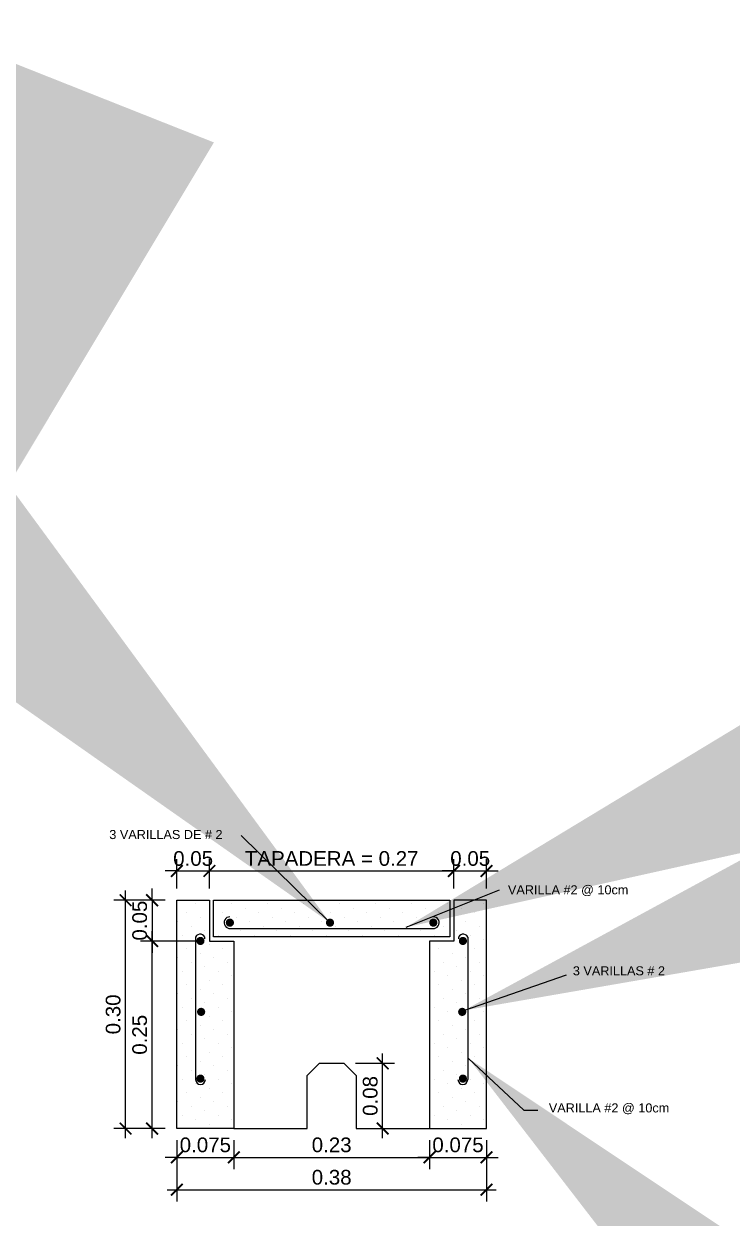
# Model space of a CAD drawing. Header units: millimetres. Extents: x 1147.5 to 1224.1, y 2097.1 to 2139.6.
# Drawn here: x 1209.522 to 1210.608, y 2114.565 to 2116.396 of the extents above; entities that cross this region are included whole.
import ezdxf
from ezdxf.enums import TextEntityAlignment as Align

# ---------------------------------------------------------------- set-up
doc = ezdxf.new("R2010")
doc.units = ezdxf.units.MM
doc.layers.add('COTAS', color=251, linetype='Continuous', lineweight=13)
for name, color, linetype in [('G-Dimensiones', 1, 'Continuous'), ('HIERRO', 22, 'Continuous'), ('LINES', 1, 'Continuous'), ('TEXTOP', 7, 'Continuous')]:
    doc.layers.add(name, color=color, linetype=linetype)
doc.styles.get("Standard").update_dxf_attribs({"font": 'arial.ttf'})
doc.dimstyles.new('Dist2', dxfattribs={"dimscale": 0.3, "dimtxt": 0.15, "dimasz": 0.12, "dimexe": 0.12, "dimexo": 0.12, "dimgap": 0.05, "dimtad": 1, "dimdec": 3, "dimzin": 4, "dimdsep": 46, "dimtxsty": 'Standard', "dimblk": 'ARCHTICK', "dimcen": 0.12, "dimdle": 0.1, "dimclrd": 256, "dimclre": 256, "dimclrt": 256, "dimadec": 0, "dimazin": 0, "dimtfac": 1, "dimtdec": 3, "dimtix": 1, "dimtmove": 0, "dimatfit": 0, "dimfxl": 1, "dimtolj": 1, "dimtzin": 0, "dimarcsym": 0})
doc.dimstyles.get("Standard").update_dxf_attribs({"dimtxt": 0.18, "dimasz": 0.18, "dimexe": 0.18, "dimexo": 0.0625, "dimgap": 0.09, "dimtad": 0, "dimtih": 1, "dimtoh": 1, "dimdec": 4, "dimzin": 0, "dimdsep": 46, "dimtxsty": 'Standard', "dimcen": 0.09, "dimadec": 0, "dimazin": 0, "dimtfac": 1, "dimtdec": 4, "dimtofl": 0, "dimtmove": 0, "dimatfit": 3, "dimfxl": 1, "dimtolj": 1, "dimtzin": 0, "dimarcsym": 0})

# ---------------------------------------------------------------- blocks, each defined once
blk = doc.blocks.new('_ArchTick')
at = {"color": 0, "linetype": 'ByBlock', "const_width": 0.150000081}
blk.add_lwpolyline([(-0.5000002699998731, -0.5000002699998731), (0.5000002699998731, 0.5000002699998731)], dxfattribs=at)
blk = doc.blocks.new('*D350')
at = {"layer": 'Defpoints', "color": 0, "transparency": 16777216}
for p in [(1209.677929239605, 2115.052275279621), (1209.75653988821, 2115.052275279621), (1209.75653988821, 2114.702275279621)]:
    blk.add_point(p, dxfattribs=at)
at = {"layer": 'G-Dimensiones', "lineweight": -2, "transparency": 16777216}
for p, q in [((1209.677929239605, 2114.687275279621), (1209.677929239605, 2115.067275279621)), ((1209.73853988821, 2115.052275279621), (1209.659929239605, 2115.052275279621)), ((1209.73853988821, 2114.702275279621), (1209.659929239605, 2114.702275279621))]:
    blk.add_line(p, q, dxfattribs=at)
at = {"layer": 'G-Dimensiones', "lineweight": -2, "transparency": 16777216, "xscale": 0.018, "yscale": 0.018, "zscale": 0.018}
for p, rotation in [((1209.677929239605, 2115.052275279621), 90), ((1209.677929239605, 2114.702275279621), 270)]:
    blk.add_blockref('_ArchTick', p, dxfattribs=dict(at, rotation=rotation))
at = {"layer": 'G-Dimensiones', "transparency": 16777216, "insert": (1209.658933673438, 2114.877275279621), "char_height": 0.0225, "attachment_point": 5, "rotation": 90}
blk.add_mtext('\\A1;0.30', dxfattribs=at)
blk = doc.blocks.new('*D352')
at = {"layer": 'Defpoints', "color": 0, "transparency": 16777216}
for p in [(1210.18153988821, 2115.09717708113), (1209.80653988821, 2115.052275279621), (1210.18153988821, 2115.052275279621)]:
    blk.add_point(p, dxfattribs=at)
at = {"layer": 'G-Dimensiones', "lineweight": -2, "transparency": 16777216}
for p, q in [((1209.80653988821, 2115.070275279621), (1209.80653988821, 2115.11517708113)), ((1210.18153988821, 2115.070275279621), (1210.18153988821, 2115.11517708113)), ((1209.79153988821, 2115.09717708113), (1210.19653988821, 2115.09717708113))]:
    blk.add_line(p, q, dxfattribs=at)
at = {"layer": 'G-Dimensiones', "lineweight": -2, "transparency": 16777216, "xscale": 0.018, "yscale": 0.018, "zscale": 0.018, "rotation": 180}
blk.add_blockref('_ArchTick', (1209.80653988821, 2115.09717708113), dxfattribs=at)
at = {"layer": 'G-Dimensiones', "lineweight": -2, "transparency": 16777216, "xscale": 0.018, "yscale": 0.018, "zscale": 0.018}
blk.add_blockref('_ArchTick', (1210.18153988821, 2115.09717708113), dxfattribs=at)
at = {"layer": 'G-Dimensiones', "transparency": 16777216, "insert": (1209.99403988821, 2115.116164973354), "char_height": 0.0225, "attachment_point": 5}
blk.add_mtext('\\A1;TAPADERA = 0.27', dxfattribs=at)
blk = doc.blocks.new('*X332')
at = {"color": 0}
for p, q in [((401.062127454245, 202.1883452455284), (401.062127454245, 202.1883452455284)), ((405.4815448366609, 202.1883452455284), (405.4815448366609, 202.1883452455284)), ((409.9009622190769, 202.1883452455284), (409.9009622190769, 202.1883452455284)), ((414.3203796014927, 202.1883452455284), (414.3203796014927, 202.1883452455284)), ((418.7397969839087, 202.1883452455284), (418.7397969839087, 202.1883452455284)), ((423.1592143663246, 202.1883452455284), (423.1592143663246, 202.1883452455284)), ((427.5786317487405, 202.1883452455284), (427.5786317487405, 202.1883452455284)), ((399.957273108641, 201.0834908999244), (399.957273108641, 201.0834908999244)), ((402.719408972651, 201.6359180727264), (402.719408972651, 201.6359180727264)), ((404.3766904910569, 201.0834908999244), (404.3766904910569, 201.0834908999244)), ((407.1388263550669, 201.6359180727264), (407.1388263550669, 201.6359180727264)), ((408.7961078734729, 201.0834908999244), (408.7961078734729, 201.0834908999244)), ((411.5582437374828, 201.6359180727264), (411.5582437374828, 201.6359180727264)), ((413.2155252558887, 201.0834908999244), (413.2155252558887, 201.0834908999244)), ((415.9776611198988, 201.6359180727264), (415.9776611198988, 201.6359180727264)), ((417.6349426383047, 201.0834908999244), (417.6349426383047, 201.0834908999244)), ((420.3970785023147, 201.6359180727264), (420.3970785023147, 201.6359180727264)), ((422.0543600207206, 201.0834908999244), (422.0543600207206, 201.0834908999244)), ((424.8164958847306, 201.6359180727264), (424.8164958847306, 201.6359180727264)), ((426.4737774031365, 201.0834908999244), (426.4737774031365, 201.0834908999244)), ((398.852418763037, 199.9786365543204), (398.852418763037, 199.9786365543204)), ((400.509700281443, 199.4262093815184), (400.509700281443, 199.4262093815184)), ((401.614554627047, 200.5310637271224), (401.614554627047, 200.5310637271224)), ((403.2718361454529, 199.9786365543204), (403.2718361454529, 199.9786365543204)), ((404.9291176638589, 199.4262093815184), (404.9291176638589, 199.4262093815184)), ((406.0339720094629, 200.5310637271224), (406.0339720094629, 200.5310637271224)), ((407.6912535278689, 199.9786365543204), (407.6912535278689, 199.9786365543204)), ((409.3485350462748, 199.4262093815184), (409.3485350462748, 199.4262093815184)), ((410.4533893918788, 200.5310637271224), (410.4533893918788, 200.5310637271224)), ((412.1106709102847, 199.9786365543204), (412.1106709102847, 199.9786365543204)), ((413.7679524286908, 199.4262093815184), (413.7679524286908, 199.4262093815184)), ((414.8728067742948, 200.5310637271224), (414.8728067742948, 200.5310637271224)), ((416.5300882927007, 199.9786365543204), (416.5300882927007, 199.9786365543204)), ((418.1873698111067, 199.4262093815184), (418.1873698111067, 199.4262093815184)), ((419.2922241567107, 200.5310637271224), (419.2922241567107, 200.5310637271224)), ((420.9495056751166, 199.9786365543204), (420.9495056751166, 199.9786365543204)), ((422.6067871935226, 199.4262093815184), (422.6067871935226, 199.4262093815184)), ((423.7116415391266, 200.5310637271224), (423.7116415391266, 200.5310637271224)), ((425.3689230575325, 199.9786365543204), (425.3689230575325, 199.9786365543204)), ((427.0262045759385, 199.4262093815184), (427.0262045759385, 199.4262093815184)), ((399.404845935839, 198.3213550359145), (399.404845935839, 198.3213550359145)), ((402.1669817998489, 198.8737822087165), (402.1669817998489, 198.8737822087165)), ((403.8242633182549, 198.3213550359145), (403.8242633182549, 198.3213550359145)), ((406.5863991822649, 198.8737822087165), (406.5863991822649, 198.8737822087165)), ((408.2436807006708, 198.3213550359145), (408.2436807006708, 198.3213550359145)), ((411.0058165646807, 198.8737822087164), (411.0058165646807, 198.8737822087164)), ((412.6630980830868, 198.3213550359145), (412.6630980830868, 198.3213550359145)), ((415.4252339470967, 198.8737822087165), (415.4252339470967, 198.8737822087165)), ((417.0825154655027, 198.3213550359145), (417.0825154655027, 198.3213550359145)), ((419.8446513295126, 198.8737822087164), (419.8446513295126, 198.8737822087164)), ((421.5019328479186, 198.3213550359145), (421.5019328479186, 198.3213550359145)), ((424.2640687119285, 198.8737822087164), (424.2640687119285, 198.8737822087164)), ((425.9213502303345, 198.3213550359145), (425.9213502303345, 198.3213550359145))]:
    blk.add_line(p, q, dxfattribs=at)
blk = doc.blocks.new('*D353')
at = {"layer": 'Defpoints', "color": 0, "transparency": 16777216}
for p in [(1210.01278988821, 2114.802275279621), (1210.072233668044, 2114.802275279621), (1210.03153988821, 2114.702275279621)]:
    blk.add_point(p, dxfattribs=at)
at = {"layer": 'G-Dimensiones', "lineweight": -2, "transparency": 16777216}
for p, q in [((1210.03078988821, 2114.802275279621), (1210.090233668044, 2114.802275279621)), ((1210.072233668044, 2114.687275279621), (1210.072233668044, 2114.817275279621)), ((1210.04953988821, 2114.702275279621), (1210.090233668044, 2114.702275279621))]:
    blk.add_line(p, q, dxfattribs=at)
at = {"layer": 'G-Dimensiones', "lineweight": -2, "transparency": 16777216, "xscale": 0.018, "yscale": 0.018, "zscale": 0.018}
for p, rotation in [((1210.072233668044, 2114.802275279621), 90), ((1210.072233668044, 2114.702275279621), 270)]:
    blk.add_blockref('_ArchTick', p, dxfattribs=dict(at, rotation=rotation))
at = {"layer": 'G-Dimensiones', "transparency": 16777216, "insert": (1210.05324577582, 2114.752275279621), "char_height": 0.0225, "attachment_point": 5, "rotation": 90}
blk.add_mtext('\\A1;0.08', dxfattribs=at)
blk = doc.blocks.new('*D354')
at = {"layer": 'Defpoints', "color": 0, "transparency": 16777216}
for p in [(1209.75653988821, 2114.702275279621), (1210.23153988821, 2114.702275279621), (1210.23153988821, 2114.608485436114)]:
    blk.add_point(p, dxfattribs=at)
at = {"layer": 'G-Dimensiones', "lineweight": -2, "transparency": 16777216}
for p, q in [((1209.75653988821, 2114.684275279621), (1209.75653988821, 2114.590485436114)), ((1210.23153988821, 2114.684275279621), (1210.23153988821, 2114.590485436114)), ((1209.741539888209, 2114.608485436114), (1210.24653988821, 2114.608485436114))]:
    blk.add_line(p, q, dxfattribs=at)
at = {"layer": 'G-Dimensiones', "lineweight": -2, "transparency": 16777216, "xscale": 0.018, "yscale": 0.018, "zscale": 0.018, "rotation": 180}
blk.add_blockref('_ArchTick', (1209.75653988821, 2114.608485436114), dxfattribs=at)
at = {"layer": 'G-Dimensiones', "lineweight": -2, "transparency": 16777216, "xscale": 0.018, "yscale": 0.018, "zscale": 0.018}
blk.add_blockref('_ArchTick', (1210.23153988821, 2114.608485436114), dxfattribs=at)
at = {"layer": 'G-Dimensiones', "transparency": 16777216, "insert": (1209.994039888209, 2114.62748100228), "char_height": 0.0225, "attachment_point": 5}
blk.add_mtext('\\A1;0.38', dxfattribs=at)
blk = doc.blocks.new('*D355')
at = {"layer": 'Defpoints', "color": 0, "transparency": 16777216}
for p in [(1209.84403988821, 2114.702275279621), (1210.14403988821, 2114.702275279621), (1210.14403988821, 2114.658121605903)]:
    blk.add_point(p, dxfattribs=at)
at = {"layer": 'G-Dimensiones', "lineweight": -2, "transparency": 16777216}
for p, q in [((1209.84403988821, 2114.684275279621), (1209.84403988821, 2114.640121605903)), ((1210.14403988821, 2114.684275279621), (1210.14403988821, 2114.640121605903)), ((1209.82903988821, 2114.658121605903), (1210.15903988821, 2114.658121605903))]:
    blk.add_line(p, q, dxfattribs=at)
at = {"layer": 'G-Dimensiones', "lineweight": -2, "transparency": 16777216, "xscale": 0.018, "yscale": 0.018, "zscale": 0.018, "rotation": 180}
blk.add_blockref('_ArchTick', (1209.84403988821, 2114.658121605903), dxfattribs=at)
at = {"layer": 'G-Dimensiones', "lineweight": -2, "transparency": 16777216, "xscale": 0.018, "yscale": 0.018, "zscale": 0.018}
blk.add_blockref('_ArchTick', (1210.14403988821, 2114.658121605903), dxfattribs=at)
at = {"layer": 'G-Dimensiones', "transparency": 16777216, "insert": (1209.994039888209, 2114.677117172069), "char_height": 0.0225, "attachment_point": 5}
blk.add_mtext('\\A1;0.23', dxfattribs=at)
blk = doc.blocks.new('*D356')
at = {"layer": 'Defpoints', "color": 0, "transparency": 16777216}
for p in [(1209.718631632218, 2114.989775279621), (1209.80653988821, 2114.989775279621), (1209.75653988821, 2114.702275279621)]:
    blk.add_point(p, dxfattribs=at)
at = {"layer": 'G-Dimensiones', "lineweight": -2, "transparency": 16777216}
for p, q in [((1209.718631632218, 2114.687275279621), (1209.718631632218, 2115.004775279621)), ((1209.78853988821, 2114.989775279621), (1209.700631632218, 2114.989775279621)), ((1209.73853988821, 2114.702275279621), (1209.700631632218, 2114.702275279621))]:
    blk.add_line(p, q, dxfattribs=at)
at = {"layer": 'G-Dimensiones', "lineweight": -2, "transparency": 16777216, "xscale": 0.018, "yscale": 0.018, "zscale": 0.018}
for p, rotation in [((1209.718631632218, 2114.989775279621), 90), ((1209.718631632218, 2114.702275279621), 270)]:
    blk.add_blockref('_ArchTick', p, dxfattribs=dict(at, rotation=rotation))
at = {"layer": 'G-Dimensiones', "transparency": 16777216, "insert": (1209.699643739994, 2114.846025279621), "char_height": 0.0225, "attachment_point": 5, "rotation": 90}
blk.add_mtext('\\A1;0.25', dxfattribs=at)
blk = doc.blocks.new('*X330')
at = {"color": 0}
for p, q in [((396.6427100718291, 202.1883452455284), (396.6427100718291, 202.1883452455284)), ((395.5378557262251, 201.0834908999244), (395.5378557262251, 201.0834908999244)), ((398.299991590235, 201.6359180727264), (398.299991590235, 201.6359180727264)), ((394.4330013806211, 199.9786365543204), (394.4330013806211, 199.9786365543204)), ((396.090282899027, 199.4262093815184), (396.090282899027, 199.4262093815184)), ((397.195137244631, 200.5310637271224), (397.195137244631, 200.5310637271224)), ((394.985428553423, 198.3213550359145), (394.985428553423, 198.3213550359145)), ((396.6427100718291, 197.7689278631125), (396.6427100718291, 197.7689278631125)), ((397.7475644174331, 198.8737822087164), (397.7475644174331, 198.8737822087164)), ((395.5378557262251, 196.6640735175085), (395.5378557262251, 196.6640735175085)), ((398.299991590235, 197.2165006903105), (398.299991590235, 197.2165006903105)), ((399.9572731086411, 196.6640735175084), (399.9572731086411, 196.6640735175084)), ((394.4330013806211, 195.5592191719045), (394.4330013806211, 195.5592191719045)), ((396.090282899027, 195.0067919991025), (396.090282899027, 195.0067919991025)), ((397.195137244631, 196.1116463447065), (397.195137244631, 196.1116463447065)), ((398.8524187630371, 195.5592191719045), (398.8524187630371, 195.5592191719045)), ((400.509700281443, 195.0067919991025), (400.509700281443, 195.0067919991025)), ((394.985428553423, 193.9019376534985), (394.985428553423, 193.9019376534985)), ((396.6427100718291, 193.3495104806965), (396.6427100718291, 193.3495104806965)), ((397.7475644174331, 194.4543648263005), (397.7475644174331, 194.4543648263005)), ((399.404845935839, 193.9019376534985), (399.404845935839, 193.9019376534985)), ((401.0621274542451, 193.3495104806965), (401.0621274542451, 193.3495104806965)), ((395.5378557262251, 192.2446561350926), (395.5378557262251, 192.2446561350926)), ((398.299991590235, 192.7970833078945), (398.299991590235, 192.7970833078945)), ((399.9572731086411, 192.2446561350925), (399.9572731086411, 192.2446561350925)), ((394.4330013806211, 191.1398017894886), (394.4330013806211, 191.1398017894886)), ((396.090282899027, 190.5873746166866), (396.090282899027, 190.5873746166866)), ((397.195137244631, 191.6922289622906), (397.195137244631, 191.6922289622906)), ((398.8524187630371, 191.1398017894885), (398.8524187630371, 191.1398017894885)), ((400.509700281443, 190.5873746166866), (400.509700281443, 190.5873746166866)), ((394.985428553423, 189.4825202710826), (394.985428553423, 189.4825202710826)), ((397.7475644174331, 190.0349474438846), (397.7475644174331, 190.0349474438846)), ((399.404845935839, 189.4825202710826), (399.404845935839, 189.4825202710826)), ((395.5378557262251, 187.8252387526766), (395.5378557262251, 187.8252387526766)), ((396.6427100718291, 188.9300930982806), (396.6427100718291, 188.9300930982806)), ((398.299991590235, 188.3776659254786), (398.299991590235, 188.3776659254786)), ((399.9572731086411, 187.8252387526766), (399.9572731086411, 187.8252387526766)), ((401.0621274542451, 188.9300930982806), (401.0621274542451, 188.9300930982806)), ((394.4330013806211, 186.7203844070727), (394.4330013806211, 186.7203844070727)), ((396.090282899027, 186.1679572342707), (396.090282899027, 186.1679572342707)), ((397.195137244631, 187.2728115798747), (397.195137244631, 187.2728115798747)), ((398.8524187630371, 186.7203844070726), (398.8524187630371, 186.7203844070726)), ((400.509700281443, 186.1679572342706), (400.509700281443, 186.1679572342706)), ((394.985428553423, 185.0631028886667), (394.985428553423, 185.0631028886667)), ((397.7475644174331, 185.6155300614687), (397.7475644174331, 185.6155300614687)), ((399.404845935839, 185.0631028886667), (399.404845935839, 185.0631028886667)), ((395.5378557262251, 183.4058213702607), (395.5378557262251, 183.4058213702607)), ((396.6427100718291, 184.5106757158647), (396.6427100718291, 184.5106757158647)), ((398.299991590235, 183.9582485430627), (398.299991590235, 183.9582485430627)), ((399.9572731086411, 183.4058213702607), (399.9572731086411, 183.4058213702607)), ((401.0621274542451, 184.5106757158646), (401.0621274542451, 184.5106757158646)), ((394.4330013806211, 182.3009670246568), (394.4330013806211, 182.3009670246568)), ((396.090282899027, 181.7485398518548), (396.090282899027, 181.7485398518548)), ((397.195137244631, 182.8533941974587), (397.195137244631, 182.8533941974587)), ((398.8524187630371, 182.3009670246567), (398.8524187630371, 182.3009670246567)), ((400.509700281443, 181.7485398518547), (400.509700281443, 181.7485398518547)), ((394.985428553423, 180.6436855062508), (394.985428553423, 180.6436855062508)), ((397.7475644174331, 181.1961126790527), (397.7475644174331, 181.1961126790527)), ((399.404845935839, 180.6436855062507), (399.404845935839, 180.6436855062507)), ((395.5378557262251, 178.9864039878448), (395.5378557262251, 178.9864039878448)), ((396.6427100718291, 180.0912583334488), (396.6427100718291, 180.0912583334488)), ((398.299991590235, 179.5388311606468), (398.299991590235, 179.5388311606468)), ((399.957273108641, 178.9864039878448), (399.957273108641, 178.9864039878448)), ((401.062127454245, 180.0912583334488), (401.062127454245, 180.0912583334488)), ((394.4330013806211, 177.8815496422408), (394.4330013806211, 177.8815496422408)), ((396.090282899027, 177.3291224694388), (396.090282899027, 177.3291224694388)), ((397.195137244631, 178.4339768150428), (397.195137244631, 178.4339768150428)), ((398.852418763037, 177.8815496422408), (398.852418763037, 177.8815496422408)), ((400.509700281443, 177.3291224694388), (400.509700281443, 177.3291224694388)), ((394.985428553423, 176.2242681238349), (394.985428553423, 176.2242681238349)), ((397.747564417433, 176.7766952966369), (397.747564417433, 176.7766952966369)), ((399.404845935839, 176.2242681238348), (399.404845935839, 176.2242681238348)), ((396.642710071829, 175.6718409510329), (396.642710071829, 175.6718409510329)), ((398.299991590235, 175.1194137782309), (398.299991590235, 175.1194137782309)), ((401.0621274542449, 175.6718409510328), (401.0621274542449, 175.6718409510328))]:
    blk.add_line(p, q, dxfattribs=at)
blk = doc.blocks.new('*D357')
at = {"layer": 'Defpoints', "color": 0, "transparency": 16777216}
for p in [(1209.75653988821, 2114.702275279621), (1209.84403988821, 2114.702275279621), (1209.84403988821, 2114.658121605903)]:
    blk.add_point(p, dxfattribs=at)
at = {"layer": 'G-Dimensiones', "lineweight": -2, "transparency": 16777216}
for p, q in [((1209.75653988821, 2114.684275279621), (1209.75653988821, 2114.640121605903)), ((1209.84403988821, 2114.684275279621), (1209.84403988821, 2114.640121605903)), ((1209.75653988821, 2114.658121605903), (1209.73853988821, 2114.658121605903)), ((1209.75653988821, 2114.658121605903), (1209.84403988821, 2114.658121605903)), ((1209.84403988821, 2114.658121605903), (1209.86203988821, 2114.658121605903))]:
    blk.add_line(p, q, dxfattribs=at)
at = {"layer": 'G-Dimensiones', "lineweight": -2, "transparency": 16777216, "xscale": 0.018, "yscale": 0.018, "zscale": 0.018}
blk.add_blockref('_ArchTick', (1209.75653988821, 2114.658121605903), dxfattribs=at)
at = {"layer": 'G-Dimensiones', "lineweight": -2, "transparency": 16777216, "xscale": 0.018, "yscale": 0.018, "zscale": 0.018, "rotation": 180}
blk.add_blockref('_ArchTick', (1209.84403988821, 2114.658121605903), dxfattribs=at)
at = {"layer": 'G-Dimensiones', "transparency": 16777216, "insert": (1209.80028988821, 2114.677109498127), "char_height": 0.0225, "attachment_point": 5}
blk.add_mtext('\\A1;0.075', dxfattribs=at)
blk = doc.blocks.new('*D358')
at = {"layer": 'Defpoints', "color": 0, "transparency": 16777216}
for p in [(1209.752199610432, 2115.052275279621), (1209.718631632218, 2114.989775279621), (1209.752199610432, 2114.989775279621)]:
    blk.add_point(p, dxfattribs=at)
at = {"layer": 'G-Dimensiones', "lineweight": -2, "transparency": 16777216}
for p, q in [((1209.718631632218, 2115.052275279621), (1209.718631632218, 2115.070275279621)), ((1209.734199610432, 2115.052275279621), (1209.700631632218, 2115.052275279621)), ((1209.718631632218, 2115.052275279621), (1209.718631632218, 2114.989775279621)), ((1209.734199610432, 2114.989775279621), (1209.700631632218, 2114.989775279621)), ((1209.718631632218, 2114.989775279621), (1209.718631632218, 2114.971775279621))]:
    blk.add_line(p, q, dxfattribs=at)
at = {"layer": 'G-Dimensiones', "lineweight": -2, "transparency": 16777216, "xscale": 0.018, "yscale": 0.018, "zscale": 0.018}
for p, rotation in [((1209.718631632218, 2115.052275279621), 270), ((1209.718631632218, 2114.989775279621), 90)]:
    blk.add_blockref('_ArchTick', p, dxfattribs=dict(at, rotation=rotation))
at = {"layer": 'G-Dimensiones', "transparency": 16777216, "insert": (1209.699643739994, 2115.021025279621), "char_height": 0.0225, "attachment_point": 5, "rotation": 90}
blk.add_mtext('\\A1;0.05', dxfattribs=at)
blk = doc.blocks.new('*D359')
at = {"layer": 'Defpoints', "color": 0, "transparency": 16777216}
for p in [(1209.80653988821, 2115.09717708113), (1209.75653988821, 2115.052275279621), (1209.80653988821, 2115.052275279621)]:
    blk.add_point(p, dxfattribs=at)
at = {"layer": 'G-Dimensiones', "lineweight": -2, "transparency": 16777216}
for p, q in [((1209.75653988821, 2115.070275279621), (1209.75653988821, 2115.11517708113)), ((1209.80653988821, 2115.070275279621), (1209.80653988821, 2115.11517708113)), ((1209.75653988821, 2115.09717708113), (1209.73853988821, 2115.09717708113)), ((1209.75653988821, 2115.09717708113), (1209.80653988821, 2115.09717708113)), ((1209.80653988821, 2115.09717708113), (1209.82453988821, 2115.09717708113))]:
    blk.add_line(p, q, dxfattribs=at)
at = {"layer": 'G-Dimensiones', "lineweight": -2, "transparency": 16777216, "xscale": 0.018, "yscale": 0.018, "zscale": 0.018}
blk.add_blockref('_ArchTick', (1209.75653988821, 2115.09717708113), dxfattribs=at)
at = {"layer": 'G-Dimensiones', "lineweight": -2, "transparency": 16777216, "xscale": 0.018, "yscale": 0.018, "zscale": 0.018, "rotation": 180}
blk.add_blockref('_ArchTick', (1209.80653988821, 2115.09717708113), dxfattribs=at)
at = {"layer": 'G-Dimensiones', "transparency": 16777216, "insert": (1209.78153988821, 2115.116164973354), "char_height": 0.0225, "attachment_point": 5}
blk.add_mtext('\\A1;0.05', dxfattribs=at)
blk = doc.blocks.new('*X331')
at = {"color": 0}
for p, q in [((431.9980491311564, 202.1883452455283), (431.9980491311564, 202.1883452455283)), ((429.2359132671465, 201.6359180727264), (429.2359132671465, 201.6359180727264)), ((430.8931947855524, 201.0834908999244), (430.8931947855524, 201.0834908999244)), ((429.7883404399484, 199.9786365543204), (429.7883404399484, 199.9786365543204)), ((431.4456219583545, 199.4262093815184), (431.4456219583545, 199.4262093815184)), ((428.6834860943444, 198.8737822087164), (428.6834860943444, 198.8737822087164)), ((430.3407676127505, 198.3213550359144), (430.3407676127505, 198.3213550359144)), ((431.9980491311566, 197.7689278631124), (431.9980491311566, 197.7689278631124)), ((426.4737774031366, 196.6640735175085), (426.4737774031366, 196.6640735175085)), ((429.2359132671465, 197.2165006903105), (429.2359132671465, 197.2165006903105)), ((430.8931947855526, 196.6640735175084), (430.8931947855526, 196.6640735175084)), ((425.3689230575326, 195.5592191719045), (425.3689230575326, 195.5592191719045)), ((427.0262045759386, 195.0067919991025), (427.0262045759386, 195.0067919991025)), ((428.1310589215425, 196.1116463447065), (428.1310589215425, 196.1116463447065)), ((429.7883404399486, 195.5592191719045), (429.7883404399486, 195.5592191719045)), ((431.4456219583545, 195.0067919991025), (431.4456219583545, 195.0067919991025)), ((425.9213502303346, 193.9019376534985), (425.9213502303346, 193.9019376534985)), ((427.5786317487406, 193.3495104806965), (427.5786317487406, 193.3495104806965)), ((428.6834860943446, 194.4543648263005), (428.6834860943446, 194.4543648263005)), ((430.3407676127505, 193.9019376534985), (430.3407676127505, 193.9019376534985)), ((431.9980491311566, 193.3495104806965), (431.9980491311566, 193.3495104806965)), ((426.4737774031366, 192.2446561350926), (426.4737774031366, 192.2446561350926)), ((429.2359132671465, 192.7970833078945), (429.2359132671465, 192.7970833078945)), ((430.8931947855526, 192.2446561350925), (430.8931947855526, 192.2446561350925)), ((425.3689230575326, 191.1398017894886), (425.3689230575326, 191.1398017894886)), ((427.0262045759386, 190.5873746166866), (427.0262045759386, 190.5873746166866)), ((428.1310589215425, 191.6922289622906), (428.1310589215425, 191.6922289622906)), ((429.7883404399486, 191.1398017894885), (429.7883404399486, 191.1398017894885)), ((431.4456219583545, 190.5873746166866), (431.4456219583545, 190.5873746166866)), ((425.9213502303346, 189.4825202710826), (425.9213502303346, 189.4825202710826)), ((428.6834860943446, 190.0349474438846), (428.6834860943446, 190.0349474438846)), ((430.3407676127505, 189.4825202710826), (430.3407676127505, 189.4825202710826)), ((426.4737774031366, 187.8252387526766), (426.4737774031366, 187.8252387526766)), ((427.5786317487406, 188.9300930982806), (427.5786317487406, 188.9300930982806)), ((429.2359132671465, 188.3776659254786), (429.2359132671465, 188.3776659254786)), ((430.8931947855526, 187.8252387526766), (430.8931947855526, 187.8252387526766)), ((431.9980491311566, 188.9300930982806), (431.9980491311566, 188.9300930982806)), ((425.3689230575326, 186.7203844070727), (425.3689230575326, 186.7203844070727)), ((427.0262045759386, 186.1679572342707), (427.0262045759386, 186.1679572342707)), ((428.1310589215425, 187.2728115798747), (428.1310589215425, 187.2728115798747)), ((429.7883404399486, 186.7203844070726), (429.7883404399486, 186.7203844070726)), ((431.4456219583545, 186.1679572342706), (431.4456219583545, 186.1679572342706)), ((425.9213502303346, 185.0631028886667), (425.9213502303346, 185.0631028886667)), ((428.6834860943446, 185.6155300614687), (428.6834860943446, 185.6155300614687)), ((430.3407676127505, 185.0631028886667), (430.3407676127505, 185.0631028886667)), ((426.4737774031366, 183.4058213702607), (426.4737774031366, 183.4058213702607)), ((427.5786317487406, 184.5106757158647), (427.5786317487406, 184.5106757158647)), ((429.2359132671465, 183.9582485430627), (429.2359132671465, 183.9582485430627)), ((430.8931947855526, 183.4058213702607), (430.8931947855526, 183.4058213702607)), ((431.9980491311566, 184.5106757158646), (431.9980491311566, 184.5106757158646)), ((425.3689230575326, 182.3009670246568), (425.3689230575326, 182.3009670246568)), ((427.0262045759386, 181.7485398518548), (427.0262045759386, 181.7485398518548)), ((428.1310589215425, 182.8533941974587), (428.1310589215425, 182.8533941974587)), ((429.7883404399486, 182.3009670246567), (429.7883404399486, 182.3009670246567)), ((431.4456219583545, 181.7485398518547), (431.4456219583545, 181.7485398518547)), ((425.9213502303346, 180.6436855062508), (425.9213502303346, 180.6436855062508)), ((428.6834860943446, 181.1961126790527), (428.6834860943446, 181.1961126790527)), ((430.3407676127505, 180.6436855062507), (430.3407676127505, 180.6436855062507)), ((426.4737774031366, 178.9864039878448), (426.4737774031366, 178.9864039878448)), ((427.5786317487406, 180.0912583334488), (427.5786317487406, 180.0912583334488)), ((429.2359132671465, 179.5388311606468), (429.2359132671465, 179.5388311606468)), ((430.8931947855525, 178.9864039878447), (430.8931947855525, 178.9864039878447)), ((431.9980491311564, 180.0912583334487), (431.9980491311564, 180.0912583334487)), ((425.3689230575326, 177.8815496422408), (425.3689230575326, 177.8815496422408)), ((427.0262045759386, 177.3291224694388), (427.0262045759386, 177.3291224694388)), ((428.1310589215425, 178.4339768150428), (428.1310589215425, 178.4339768150428)), ((429.7883404399485, 177.8815496422407), (429.7883404399485, 177.8815496422407)), ((431.4456219583545, 177.3291224694388), (431.4456219583545, 177.3291224694388)), ((425.9213502303346, 176.2242681238349), (425.9213502303346, 176.2242681238349)), ((428.6834860943445, 176.7766952966368), (428.6834860943445, 176.7766952966368)), ((430.3407676127505, 176.2242681238349), (430.3407676127505, 176.2242681238349)), ((427.5786317487405, 175.6718409510328), (427.5786317487405, 175.6718409510328)), ((429.2359132671465, 175.1194137782309), (429.2359132671465, 175.1194137782309)), ((431.9980491311564, 175.6718409510329), (431.9980491311564, 175.6718409510329))]:
    blk.add_line(p, q, dxfattribs=at)
blk = doc.blocks.new('*D360')
at = {"layer": 'Defpoints', "color": 0, "transparency": 16777216}
for p in [(1210.14403988821, 2114.702275279621), (1210.23153988821, 2114.702275279621), (1210.23153988821, 2114.658121605903)]:
    blk.add_point(p, dxfattribs=at)
at = {"layer": 'G-Dimensiones', "lineweight": -2, "transparency": 16777216}
for p, q in [((1210.14403988821, 2114.684275279621), (1210.14403988821, 2114.640121605903)), ((1210.23153988821, 2114.684275279621), (1210.23153988821, 2114.640121605903)), ((1210.14403988821, 2114.658121605903), (1210.12603988821, 2114.658121605903)), ((1210.14403988821, 2114.658121605903), (1210.23153988821, 2114.658121605903)), ((1210.23153988821, 2114.658121605903), (1210.24953988821, 2114.658121605903))]:
    blk.add_line(p, q, dxfattribs=at)
at = {"layer": 'G-Dimensiones', "lineweight": -2, "transparency": 16777216, "xscale": 0.018, "yscale": 0.018, "zscale": 0.018}
blk.add_blockref('_ArchTick', (1210.14403988821, 2114.658121605903), dxfattribs=at)
at = {"layer": 'G-Dimensiones', "lineweight": -2, "transparency": 16777216, "xscale": 0.018, "yscale": 0.018, "zscale": 0.018, "rotation": 180}
blk.add_blockref('_ArchTick', (1210.23153988821, 2114.658121605903), dxfattribs=at)
at = {"layer": 'G-Dimensiones', "transparency": 16777216, "insert": (1210.18778988821, 2114.677109498127), "char_height": 0.0225, "attachment_point": 5}
blk.add_mtext('\\A1;0.075', dxfattribs=at)
blk = doc.blocks.new('*D361')
at = {"layer": 'Defpoints', "color": 0, "transparency": 16777216}
for p in [(1210.23153988821, 2115.09717708113), (1210.18153988821, 2115.052275279621), (1210.23153988821, 2115.052275279621)]:
    blk.add_point(p, dxfattribs=at)
at = {"layer": 'G-Dimensiones', "lineweight": -2, "transparency": 16777216}
for p, q in [((1210.18153988821, 2115.070275279621), (1210.18153988821, 2115.11517708113)), ((1210.23153988821, 2115.070275279621), (1210.23153988821, 2115.11517708113)), ((1210.18153988821, 2115.09717708113), (1210.16353988821, 2115.09717708113)), ((1210.18153988821, 2115.09717708113), (1210.23153988821, 2115.09717708113)), ((1210.23153988821, 2115.09717708113), (1210.24953988821, 2115.09717708113))]:
    blk.add_line(p, q, dxfattribs=at)
at = {"layer": 'G-Dimensiones', "lineweight": -2, "transparency": 16777216, "xscale": 0.018, "yscale": 0.018, "zscale": 0.018}
blk.add_blockref('_ArchTick', (1210.18153988821, 2115.09717708113), dxfattribs=at)
at = {"layer": 'G-Dimensiones', "lineweight": -2, "transparency": 16777216, "xscale": 0.018, "yscale": 0.018, "zscale": 0.018, "rotation": 180}
blk.add_blockref('_ArchTick', (1210.23153988821, 2115.09717708113), dxfattribs=at)
at = {"layer": 'G-Dimensiones', "transparency": 16777216, "insert": (1210.20653988821, 2115.116164973354), "char_height": 0.0225, "attachment_point": 5}
blk.add_mtext('\\A1;0.05', dxfattribs=at)

msp = doc.modelspace()

# ---------------------------------------------------------------- linework, layer by layer
at = {"layer": 'Defpoints', "linetype": 'ByBlock'}
for p in [(1209.80653988821, 2115.052275279621), (1209.80653988821, 2115.052275279621), (1210.18153988821, 2115.052275279621), (1210.18153988821, 2115.052275279621), (1210.23153988821, 2115.052275279621), (1209.80653988821, 2114.989775279621)]:
    msp.add_point(p, dxfattribs=at)
at = {"layer": 'HIERRO', "const_width": 0.00625}
for points in [[(1209.834819673436, 2115.017910410589, 1), (1209.841069673436, 2115.017910410589, 1)], [(1209.988286600121, 2115.017910410589, 1), (1209.994536600121, 2115.017910410589, 1)], [(1210.146841325882, 2115.017910410589, 1), (1210.153091325882, 2115.017910410589, 1)], [(1209.789619402359, 2114.989910519938, 1), (1209.795869402359, 2114.989910519938, 1)], [(1210.19846037406, 2114.989910519938, -1), (1210.19221037406, 2114.989910519938, -1)], [(1209.790695599289, 2114.88114171395, 1), (1209.796945599289, 2114.88114171395, 1)], [(1210.19738417713, 2114.88114171395, -1), (1210.19113417713, 2114.88114171395, -1)], [(1209.789619402359, 2114.778834421189, 1), (1209.795869402359, 2114.778834421189, 1)], [(1210.19846037406, 2114.778834421189, -1), (1210.19221037406, 2114.778834421189, -1)]]:
    msp.add_lwpolyline(points, format="xyb", close=True, dxfattribs=at)
at = {"layer": 'HIERRO'}
msp.add_lwpolyline([(1209.837220065138, 2115.009001354473), (1210.15069093418, 2115.009001354473)], dxfattribs=at)
for centre, start, end in [((1209.837944673436, 2115.017910410589), 90, 274.6498541009921), ((1210.149966325882, 2115.017910410589), 265.3501458990079, 90)]:
    msp.add_arc(centre, 0.008938475153154286, start, end, dxfattribs=at)
at = {"layer": 'LINES'}
for points in [[(1209.75653988821, 2114.702275279621), (1209.75653988821, 2115.052275279621), (1209.80653988821, 2115.052275279621), (1209.80653988821, 2114.989775279621), (1209.84403988821, 2114.989775279621), (1209.84403988821, 2114.702275279621)], [(1209.81278988821, 2115.052275279621), (1210.17528988821, 2115.052275279621), (1210.17528988821, 2114.996025279621), (1209.81278988821, 2114.996025279621)], [(1210.23153988821, 2114.702275279621), (1210.23153988821, 2115.052275279621), (1210.18153988821, 2115.052275279621), (1210.18153988821, 2114.989775279621), (1210.14403988821, 2114.989775279621), (1210.14403988821, 2114.702275279621)]]:
    msp.add_lwpolyline(points, close=True, dxfattribs=at)
for points in [[(1209.78543768316, 2114.995839243792), (1209.78543768316, 2114.777288495918)], [(1210.202642093259, 2114.995839243792), (1210.202642093259, 2114.777288495918)], [(1209.84403988821, 2114.702275279621), (1209.95653988821, 2114.702275279621), (1209.95653988821, 2114.783525279621), (1209.97528988821, 2114.802275279621), (1210.01278988821, 2114.802275279621), (1210.03153988821, 2114.783525279621), (1210.03153988821, 2114.702275279621), (1210.14403988821, 2114.702275279621)]]:
    msp.add_lwpolyline(points, dxfattribs=at)
for centre, start, end in [((1209.792267548716, 2114.992912668758), 0, 156.8050255317414), ((1210.195812227703, 2114.992912668758), 23.19497446825855, 180), ((1209.792868154542, 2114.777288495918), 180, 0), ((1210.195211621878, 2114.777288495918), 180, 0)]:
    msp.add_arc(centre, 0.007430471381176176, start, end, dxfattribs=at)

# ---------------------------------------------------------------- block references
at = {"layer": 'COTAS', "xscale": 0.0125, "yscale": 0.0125, "zscale": 0.0125}
for name in ['*X330', '*X332', '*X331']:
    msp.add_blockref(name, (1204.827328753135, 2112.519688398811), dxfattribs=at)

# ---------------------------------------------------------------- texts
at = {"layer": 'TEXTOP'}
for s, p in [('3 VARILLAS DE # 2', (1209.739796001451, 2115.153050459654)), ('VARILLA #2 @ 10cm', (1210.356762229835, 2115.067244114444)), ('3 VARILLAS # 2', (1210.434641387615, 2114.944062072841)), ('VARILLA #2 @ 10cm', (1210.4194445071, 2114.73289739947))]:
    msp.add_text(s, height=0.01388888888888836, dxfattribs=at).set_placement(p, align=Align.MIDDLE)

# ---------------------------------------------------------------- dimensions: what is measured, and where the dimension line sits
at = {"layer": 'G-Dimensiones'}
for base, p1, p2, text, picture, middle in [((1210.18153988821, 2115.09717708113), (1209.80653988821, 2115.052275279621), (1210.18153988821, 2115.052275279621), 'TAPADERA = 0.27', '*D352', (1209.99403988821, 2115.116164973354)), ((1209.80653988821, 2115.09717708113), (1209.75653988821, 2115.052275279621), (1209.80653988821, 2115.052275279621), '0.05', '*D359', (1209.78153988821, 2115.116164973354)), ((1210.23153988821, 2115.09717708113), (1210.18153988821, 2115.052275279621), (1210.23153988821, 2115.052275279621), '0.05', '*D361', (1210.20653988821, 2115.116164973354)), ((1210.14403988821, 2114.658121605903), (1209.84403988821, 2114.702275279621), (1210.14403988821, 2114.702275279621), '0.23', '*D355', (1209.994039888209, 2114.677117172069)), ((1210.23153988821, 2114.658121605903), (1210.14403988821, 2114.702275279621), (1210.23153988821, 2114.702275279621), '0.075', '*D360', (1210.18778988821, 2114.677109498127))]:
    dim = msp.add_linear_dim(base=base, p1=p1, p2=p2, text=text, dimstyle='Dist2', override={"dimscale": 0.15}, dxfattribs=at)
    dim.commit()
    dim.dimension.update_dxf_attribs({"geometry": picture, "text_midpoint": middle})
for base, p1, p2, text, picture, middle in [((1209.677929239605, 2115.052275279621), (1209.75653988821, 2114.702275279621), (1209.75653988821, 2115.052275279621), '0.30', '*D350', (1209.658933673438, 2114.877275279621)), ((1209.718631632218, 2114.989775279621), (1209.752199610432, 2115.052275279621), (1209.752199610432, 2114.989775279621), '0.05', '*D358', (1209.699643739994, 2115.021025279621)), ((1209.718631632218, 2114.989775279621), (1209.75653988821, 2114.702275279621), (1209.80653988821, 2114.989775279621), '0.25', '*D356', (1209.699643739994, 2114.846025279621)), ((1210.072233668044, 2114.802275279621), (1210.03153988821, 2114.702275279621), (1210.01278988821, 2114.802275279621), '0.08', '*D353', (1210.05324577582, 2114.752275279621))]:
    dim = msp.add_linear_dim(base=base, p1=p1, p2=p2, angle=90, text=text, dimstyle='Dist2', override={"dimscale": 0.15}, dxfattribs=at)
    dim.commit()
    dim.dimension.update_dxf_attribs({"geometry": picture, "text_midpoint": middle})
for p2, distance, text, picture, middle in [((1209.84403988821, 2114.702275279621), -0.044153673718028585, '0.075', '*D357', (1209.80028988821, 2114.677109498127)), ((1210.23153988821, 2114.702275279621), -0.0937898435072384, '0.38', '*D354', (1209.994039888209, 2114.62748100228))]:
    dim = msp.add_aligned_dim(p1=(1209.75653988821, 2114.702275279621), p2=p2, distance=distance, text=text, dimstyle='Dist2', override={"dimscale": 0.15}, dxfattribs=at)
    dim.commit()
    dim.dimension.update_dxf_attribs({"geometry": picture, "text_midpoint": middle})

# ---------------------------------------------------------------- leaders
at = {"layer": 'COTAS'}
for points in [[(1209.031453688468, 2114.910506882062), (1209.054545666195, 2114.968768374621), (1209.075261685175, 2114.968768374621)], [(1209.991411600121, 2115.017910410589), (1209.855047226445, 2115.15138919146)], [(1210.108292162046, 2115.010889334485), (1210.251488351023, 2115.068274973097)], [(1210.19671620889, 2114.883292048401), (1210.354144940502, 2114.937985560167)], [(1210.203924947378, 2114.809903185871), (1210.288955142897, 2114.730507720885), (1210.310150536814, 2114.73031142191)]]:
    msp.add_leader(points, dimstyle='Standard', override={"dimtxt": 2, "dimasz": 1.5, "dimexe": 0, "dimexo": 0.5, "dimgap": 0.002286, "dimdec": 2, "dimcen": 0, "dimaunit": 1, "dimtdec": 2, "dimtmove": 2}, dxfattribs=at)

doc.saveas('drawing.dxf')
